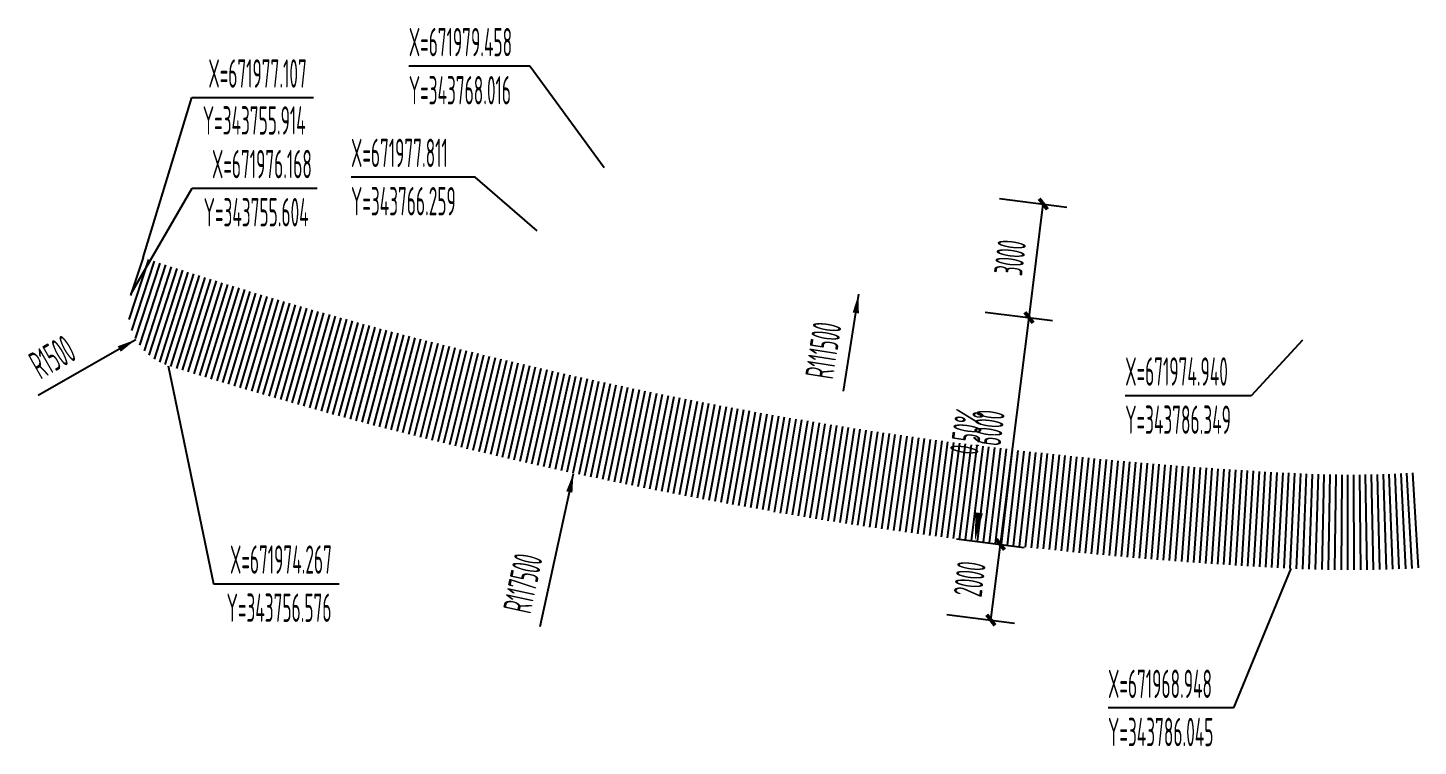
# Model space of a CAD drawing. Extents: x 343752890 to 343964796, y 671960777 to 672058019.
# Drawn here: x 343752890 to 343789390, y 671964285 to 671983136 of the extents above; entities that cross this region are included whole.
import ezdxf

# ---------------------------------------------------------------- set-up
doc = ezdxf.new("R2010")
doc.units = 0
doc.header["$LTSCALE"] = 1000
doc.header["$MEASUREMENT"] = 0
for name, color, linetype in [('00-定位', 3, 'Continuous'), ('00-标高', 2, 'Continuous'), ('00-铺装填充', 251, 'Continuous'), ('PUB_TEXT', 7, 'Continuous')]:
    doc.layers.add(name, color=color, linetype=linetype)
doc.styles.add('_TCH_DIM', font='isocp.shx', dxfattribs={"width": 0.7, "bigfont": '0.shx'})
doc.styles.add('_TCH_DIM_T3', font='isocp.shx', dxfattribs={"width": 0.494118, "bigfont": '0.shx'})
doc.dimstyles.new('_TCH_ARCH&&250', dxfattribs={"dimtxt": 743.75, "dimasz": 250, "dimexe": 625, "dimexo": 750, "dimgap": 315.625, "dimtad": 1, "dimdec": 0, "dimzin": 0, "dimdsep": 46, "dimtxsty": '_TCH_DIM_T3', "dimblk": 'ARCHTICK', "dimcen": 0.09, "dimclrt": 2, "dimazin": 2, "dimtfac": 1, "dimtdec": 0, "dimtix": 1, "dimtmove": 2, "dimatfit": 3, "dimfxl": 150, "dimtolj": 1, "dimtzin": 0, "dimarcsym": 0})

# ---------------------------------------------------------------- blocks, each defined once
blk = doc.blocks.new('_ArchTick')
at = {"color": 0, "linetype": 'ByBlock', "const_width": 0.4}
blk.add_lwpolyline([(-0.5, -0.5), (0.5, 0.5)], dxfattribs=at)
blk = doc.blocks.new('*D56')
at = {"layer": '00-定位', "color": 0, "lineweight": -2, "transparency": 16777216}
for p, q in [((343777268, 671969725), (343779042, 671969501)), ((343778172, 671967595), (343778422, 671969579)), ((343777018, 671967741), (343778792, 671967517))]:
    blk.add_line(p, q, dxfattribs=at)
at = {"layer": 'Defpoints', "color": 0, "transparency": 16777216}
for p in [(343776524, 671969819), (343778422, 671969579), (343776274, 671967835)]:
    blk.add_point(p, dxfattribs=at)
at = {"layer": '00-定位', "color": 0, "lineweight": -2, "transparency": 16777216, "xscale": 250, "yscale": 250, "zscale": 250}
for p, rotation in [((343778422, 671969579), 82.81326574950955), ((343778172, 671967595), 262.8132657495096)]:
    blk.add_blockref('_ArchTick', p, dxfattribs=dict(at, rotation=rotation))
at = {"layer": '00-定位', "color": 2, "transparency": 16777216, "insert": (343777615, 671968673), "char_height": 743.8, "attachment_point": 5, "rotation": 82.8133, "style": '_TCH_DIM_T3'}
blk.add_mtext('\\A1;2000', dxfattribs=at)
blk = doc.blocks.new('*D57')
at = {"layer": '00-定位', "color": 0, "lineweight": -2, "transparency": 16777216}
for p, q in [((343778019, 671975678), (343779793, 671975454)), ((343778422, 671969579), (343779173, 671975532)), ((343777268, 671969725), (343779042, 671969501))]:
    blk.add_line(p, q, dxfattribs=at)
at = {"layer": 'Defpoints', "color": 0, "transparency": 16777216}
for p in [(343777275, 671975772), (343779173, 671975532), (343776524, 671969819)]:
    blk.add_point(p, dxfattribs=at)
at = {"layer": '00-定位', "color": 0, "lineweight": -2, "transparency": 16777216, "xscale": 250, "yscale": 250, "zscale": 250}
for p, rotation in [((343779173, 671975532), 82.81326575063899), ((343778422, 671969579), 262.813265750639)]:
    blk.add_blockref('_ArchTick', p, dxfattribs=dict(at, rotation=rotation))
at = {"layer": '00-定位', "color": 2, "transparency": 16777216, "insert": (343778115, 671972642), "char_height": 743.8, "attachment_point": 5, "rotation": 82.8133, "style": '_TCH_DIM_T3'}
blk.add_mtext('\\A1;6000', dxfattribs=at)
blk = doc.blocks.new('*D58')
at = {"layer": '00-定位', "color": 0, "lineweight": -2, "transparency": 16777216}
for p, q in [((343778394, 671978657), (343780168, 671978433)), ((343779173, 671975532), (343779548, 671978512)), ((343778019, 671975678), (343779793, 671975454))]:
    blk.add_line(p, q, dxfattribs=at)
at = {"layer": 'Defpoints', "color": 0, "transparency": 16777216}
for p in [(343777650, 671978751), (343779548, 671978512), (343777275, 671975772)]:
    blk.add_point(p, dxfattribs=at)
at = {"layer": '00-定位', "color": 0, "lineweight": -2, "transparency": 16777216, "xscale": 250, "yscale": 250, "zscale": 250}
for p, rotation in [((343779548, 671978512), 82.81326575018966), ((343779173, 671975532), 262.8132657501897)]:
    blk.add_blockref('_ArchTick', p, dxfattribs=dict(at, rotation=rotation))
at = {"layer": '00-定位', "color": 2, "transparency": 16777216, "insert": (343778678, 671977108), "char_height": 743.8, "attachment_point": 5, "rotation": 82.8133, "style": '_TCH_DIM_T3'}
blk.add_mtext('\\A1;3000', dxfattribs=at)

msp = doc.modelspace()

# ---------------------------------------------------------------- linework, layer by layer
at = {"layer": '00-定位', "color": 3}
for p, q in [((343766065.4, 671982128.2), (343762892.2, 671982128.2)), ((343768016.1, 671979458), (343766065.4, 671982128.2)), ((343755914.2, 671977106.7), (343757193.5, 671981303.9)), ((343757193.5, 671981303.9), (343760388.4, 671981303.9)), ((343764637.8, 671979220.5), (343761374.8, 671979220.5)), ((343766259, 671977811.2), (343764637.8, 671979220.5)), ((343755604, 671976168.4), (343757207.8, 671978927)), ((343757207.8, 671978927), (343760482.2, 671978927)), ((343786349.5, 671974940.1), (343785001.8, 671973483)), ((343756575.8, 671974267.4), (343757766, 671968548.9)), ((343785001.8, 671973483), (343781698.4, 671973483)), ((343786044.7, 671968947.8), (343784539.7, 671965287.6)), ((343757766, 671968548.9), (343761066.4, 671968548.9)), ((343784539.7, 671965287.6), (343781248.6, 671965287.6))]:
    msp.add_line(p, q, dxfattribs=at)
for points in [[(343774624.4, 671975654.2, 165, 0, 0), (343774702.1, 671976148.2, 0, 0, 0)], [(343755290.2, 671974707.8, 165, 0, 0), (343755724.7, 671974955.3, 0, 0, 0)], [(343767106, 671970954.8, 165, 0, 0), (343767211.5, 671971443.5, 0, 0, 0)]]:
    msp.add_lwpolyline(points, format="xyseb", dxfattribs=at)
for points in [[(343774301.2, 671973597.4), (343774624.4, 671975654.2), (343774702.1, 671976148.2)], [(343753164.5, 671973497.2), (343755290.2, 671974707.8), (343755724.7, 671974955.3)], [(343766343.7, 671967424.9), (343767106, 671970954.8), (343767211.5, 671971443.5)]]:
    msp.add_lwpolyline(points, dxfattribs=at)
at = {"layer": '00-标高'}
msp.add_lwpolyline([(343778578.3, 671975226.1, 0, 0, 0), (343777752.7, 671969664.7, 0, 200, 0), (343777862.8, 671970406.6, 0, 0, 0)], format="xyseb", dxfattribs=at)
at = {"layer": '00-铺装填充'}
for points in [[(343756062, 671977060.1), (343755544, 671975480.6)], [(343755914.8, 671977108.7), (343755587.3, 671976114.7)], [(343756209.3, 671977011.8), (343755615.5, 671975193.2)], [(343756356.6, 671976963.6), (343755711.6, 671974978.9)], [(343756504, 671976915.6), (343755821.6, 671974806.4)], [(343756651.5, 671976867.9), (343755941.6, 671974663.5)], [(343756799, 671976820.3), (343756069.3, 671974544)], [(343756946.6, 671976773), (343756203.7, 671974444.5)], [(343757094.2, 671976725.8), (343756343.8, 671974362.8)], [(343757242, 671976678.8), (343756489.3, 671974297.7)], [(343757389.7, 671976632.1), (343756639.5, 671974247.3)], [(343757537.6, 671976585.5), (343756790.5, 671974199.7)], [(343757685.5, 671976539.1), (343756941.6, 671974152.3)], [(343757833.4, 671976493), (343757092.8, 671974105.2)], [(343757981.5, 671976447), (343757244.1, 671974058.2)], [(343758129.6, 671976401.2), (343757395.4, 671974011.5)], [(343758277.7, 671976355.6), (343757546.7, 671973964.9)], [(343758425.9, 671976310.3), (343757698.2, 671973918.5)], [(343758574.2, 671976265.1), (343757849.7, 671973872.4)], [(343758722.5, 671976220.1), (343758001.2, 671973826.4)], [(343758870.9, 671976175.4), (343758152.8, 671973780.7)], [(343759019.4, 671976130.8), (343758304.5, 671973735.2)], [(343759167.9, 671976086.4), (343758456.3, 671973689.8)], [(343759316.5, 671976042.3), (343758608.1, 671973644.7)], [(343759465.1, 671975998.3), (343758759.9, 671973599.8)], [(343759613.8, 671975954.5), (343758911.9, 671973555.1)], [(343759762.5, 671975910.9), (343759063.8, 671973510.6)], [(343759911.3, 671975867.6), (343759215.9, 671973466.3)], [(343760060.2, 671975824.4), (343759368, 671973422.2)], [(343760209.1, 671975781.4), (343759520.2, 671973378.3)], [(343760358.1, 671975738.7), (343759672.4, 671973334.6)], [(343760507.2, 671975696.1), (343759824.7, 671973291.1)], [(343760656.3, 671975653.7), (343759977, 671973247.8)], [(343760805.4, 671975611.6), (343760129.4, 671973204.7)], [(343760954.6, 671975569.6), (343760281.9, 671973161.8)], [(343761103.9, 671975527.9), (343760434.4, 671973119.2)], [(343761253.2, 671975486.3), (343760586.9, 671973076.7)], [(343761402.6, 671975444.9), (343760739.6, 671973034.5)], [(343761552, 671975403.8), (343760892.3, 671972992.4)], [(343761701.5, 671975362.8), (343761045, 671972950.6)], [(343761851.1, 671975322.1), (343761197.8, 671972908.9)], [(343762000.7, 671975281.5), (343761350.7, 671972867.5)], [(343762150.3, 671975241.2), (343761503.6, 671972826.3)], [(343762300, 671975201), (343761656.5, 671972785.3)], [(343762449.8, 671975161.1), (343761809.5, 671972744.4)], [(343762599.6, 671975121.3), (343761962.6, 671972703.8)], [(343762749.5, 671975081.8), (343762115.8, 671972663.4)], [(343762899.4, 671975042.4), (343762268.9, 671972623.2)], [(343763049.4, 671975003.3), (343762422.2, 671972583.3)], [(343763199.4, 671974964.4), (343762575.5, 671972543.5)], [(343763349.5, 671974925.6), (343762728.8, 671972503.9)], [(343763499.6, 671974887.1), (343762882.2, 671972464.5)], [(343763649.8, 671974848.8), (343763035.7, 671972425.4)], [(343763800.1, 671974810.6), (343763189.2, 671972386.4)], [(343763950.3, 671974772.7), (343763342.7, 671972347.7)], [(343764100.7, 671974735), (343763496.3, 671972309.1)], [(343764251.1, 671974697.5), (343763650, 671972270.8)], [(343764401.5, 671974660.2), (343763803.7, 671972232.7)], [(343764552, 671974623), (343763957.5, 671972194.8)], [(343764702.5, 671974586.1), (343764111.3, 671972157.1)], [(343764853.1, 671974549.4), (343764265.1, 671972119.5)], [(343765003.8, 671974512.9), (343764419.1, 671972082.3)], [(343765154.5, 671974476.6), (343764573, 671972045.2)], [(343765305.2, 671974440.5), (343764727, 671972008.3)], [(343765456, 671974404.6), (343764881.1, 671971971.6)], [(343765606.8, 671974368.9), (343765035.2, 671971935.1)], [(343765757.7, 671974333.4), (343765189.4, 671971898.9)], [(343765908.6, 671974298.1), (343765343.6, 671971862.8)], [(343766059.6, 671974263.1), (343765497.9, 671971827)], [(343766210.6, 671974228.2), (343765652.2, 671971791.4)], [(343766361.7, 671974193.5), (343765806.5, 671971755.9)], [(343766512.8, 671974159), (343765960.9, 671971720.7)], [(343766664, 671974124.8), (343766115.4, 671971685.7)], [(343766815.2, 671974090.7), (343766269.9, 671971650.9)], [(343766966.5, 671974056.8), (343766424.4, 671971616.3)], [(343767117.8, 671974023.2), (343766579, 671971581.9)], [(343767269.1, 671973989.7), (343766733.7, 671971547.7)], [(343767420.5, 671973956.5), (343766888.3, 671971513.8)], [(343767571.9, 671973923.4), (343767043.1, 671971480)], [(343767723.4, 671973890.6), (343767197.8, 671971446.5)], [(343767874.9, 671973858), (343767352.7, 671971413.1)], [(343768026.5, 671973825.5), (343767507.5, 671971380)], [(343768178.1, 671973793.3), (343767662.4, 671971347.1)], [(343768329.8, 671973761.3), (343767817.4, 671971314.3)], [(343768481.5, 671973729.5), (343767972.4, 671971281.8)], [(343768633.2, 671973697.8), (343768127.4, 671971249.5)], [(343768785, 671973666.4), (343768282.5, 671971217.5)], [(343768936.8, 671973635.2), (343768437.6, 671971185.6)], [(343769088.7, 671973604.2), (343768592.8, 671971153.9)], [(343769240.6, 671973573.4), (343768748, 671971122.4)], [(343769392.6, 671973542.8), (343768903.3, 671971091.2)], [(343769544.6, 671973512.5), (343769058.6, 671971060.1)], [(343769696.6, 671973482.3), (343769213.9, 671971029.3)], [(343769848.7, 671973452.3), (343769369.3, 671970998.7)], [(343770000.8, 671973422.5), (343769524.7, 671970968.3)], [(343770152.9, 671973393), (343769680.2, 671970938.1)], [(343770305.1, 671973363.6), (343769835.7, 671970908.1)], [(343770457.4, 671973334.4), (343769991.2, 671970878.3)], [(343770609.6, 671973305.5), (343770146.8, 671970848.7)], [(343770761.9, 671973276.7), (343770302.4, 671970819.3)], [(343770914.3, 671973248.2), (343770458.1, 671970790.2)], [(343771066.7, 671973219.9), (343770613.8, 671970761.2)], [(343771219.1, 671973191.7), (343770769.5, 671970732.5)], [(343771371.6, 671973163.8), (343770925.3, 671970704)], [(343771524.1, 671973136.1), (343771081.1, 671970675.6)], [(343771676.6, 671973108.6), (343771237, 671970647.5)], [(343771829.2, 671973081.3), (343771392.9, 671970619.6)], [(343771981.8, 671973054.2), (343771548.8, 671970592)], [(343772134.4, 671973027.3), (343771704.8, 671970564.5)], [(343772287.1, 671973000.6), (343771860.8, 671970537.2)], [(343772439.8, 671972974.1), (343772016.8, 671970510.1)], [(343772592.6, 671972947.8), (343772172.9, 671970483.3)], [(343772745.4, 671972921.7), (343772329, 671970456.7)], [(343772898.2, 671972895.9), (343772485.2, 671970430.2)], [(343773051.1, 671972870.2), (343772641.3, 671970404)], [(343773204, 671972844.8), (343772797.6, 671970378)], [(343773356.9, 671972819.5), (343772953.8, 671970352.2)], [(343773509.9, 671972794.5), (343773110.1, 671970326.6)], [(343773662.9, 671972769.6), (343773266.4, 671970301.3)], [(343773815.9, 671972745), (343773422.8, 671970276.1)], [(343773969, 671972720.6), (343773579.2, 671970251.2)], [(343774122.1, 671972696.4), (343773735.6, 671970226.4)], [(343774275.2, 671972672.4), (343773892.1, 671970201.9)], [(343774428.3, 671972648.6), (343774048.6, 671970177.6)], [(343774581.5, 671972625), (343774205.1, 671970153.5)], [(343774734.8, 671972601.6), (343774361.6, 671970129.6)], [(343774888, 671972578.4), (343774518.2, 671970105.9)], [(343775041.3, 671972555.4), (343774674.8, 671970082.4)], [(343775194.6, 671972532.6), (343774831.5, 671970059.1)], [(343775348, 671972510.1), (343774988.2, 671970036.1)], [(343775501.4, 671972487.7), (343775144.9, 671970013.2)], [(343775654.8, 671972465.5), (343775301.6, 671969990.6)], [(343775808.2, 671972443.6), (343775458.4, 671969968.2)], [(343775961.7, 671972421.9), (343775615.2, 671969946)], [(343776115.2, 671972400.3), (343775772.1, 671969924)], [(343776268.7, 671972379), (343775928.9, 671969902.2)], [(343776422.2, 671972357.9), (343776085.8, 671969880.6)], [(343776575.8, 671972337), (343776242.7, 671969859.3)], [(343776729.4, 671972316.3), (343776399.7, 671969838.1)], [(343776883.1, 671972295.8), (343776556.7, 671969817.2)], [(343777036.7, 671972275.5), (343776713.7, 671969796.5)], [(343777190.4, 671972255.4), (343776870.7, 671969775.9)], [(343777344.2, 671972235.5), (343777027.8, 671969755.6)], [(343777497.9, 671972215.9), (343777184.9, 671969735.5)], [(343777651.7, 671972196.4), (343777342, 671969715.7)], [(343777805.5, 671972177.2), (343777499.1, 671969696)], [(343777959.3, 671972158.1), (343777656.3, 671969676.5)], [(343778113.2, 671972139.3), (343777813.5, 671969657.3)], [(343778267, 671972120.6), (343777970.7, 671969638.3)], [(343778420.9, 671972102.2), (343778128, 671969619.4)], [(343778574.9, 671972084), (343778285.2, 671969600.8)], [(343778728.8, 671972066), (343778442.5, 671969582.4)], [(343778882.8, 671972048.2), (343778599.8, 671969564.2)], [(343779036.8, 671972030.6), (343778757.2, 671969546.3)], [(343779190.8, 671972013.2), (343778914.6, 671969528.5)], [(343779344.8, 671971996), (343779072, 671969511)], [(343779498.9, 671971979.1), (343779229.4, 671969493.6)], [(343779653, 671971962.3), (343779386.8, 671969476.5)], [(343779807.1, 671971945.7), (343779544.3, 671969459.6)], [(343779961.3, 671971929.4), (343779701.8, 671969442.9)], [(343780115.4, 671971913.2), (343779859.3, 671969426.4)], [(343780269.6, 671971897.3), (343780016.8, 671969410.1)], [(343780423.8, 671971881.6), (343780174.4, 671969394.1)], [(343780578, 671971866.1), (343780331.9, 671969378.2)], [(343780732.3, 671971850.8), (343780489.5, 671969362.6)], [(343780886.5, 671971835.7), (343780647.1, 671969347.1)], [(343781040.8, 671971820.8), (343780804.8, 671969331.9)], [(343781195.1, 671971806.1), (343780962.4, 671969316.9)], [(343781349.4, 671971791.6), (343781120.1, 671969302.1)], [(343781503.8, 671971777.3), (343781277.8, 671969287.6)], [(343781658.1, 671971763.3), (343781435.5, 671969273.2)], [(343781812.5, 671971749.4), (343781593.3, 671969259.1)], [(343781966.9, 671971735.8), (343781751, 671969245.1)], [(343782121.3, 671971722.3), (343781908.8, 671969231.4)], [(343782275.8, 671971709.1), (343782066.6, 671969217.9)], [(343782430.2, 671971696.1), (343782224.4, 671969204.6)], [(343782584.7, 671971683.3), (343782382.2, 671969191.5)], [(343782739.2, 671971670.7), (343782540.1, 671969178.6)], [(343782893.7, 671971658.3), (343782697.9, 671969166)], [(343783048.2, 671971646.1), (343782855.8, 671969153.5)], [(343783202.7, 671971634.1), (343783013.7, 671969141.3)], [(343783357.3, 671971622.3), (343783171.6, 671969129.2)], [(343783511.8, 671971610.8), (343783329.5, 671969117.4)], [(343783666.4, 671971599.4), (343783487.5, 671969105.8)], [(343783821, 671971588.3), (343783645.5, 671969094.5)], [(343783975.6, 671971577.3), (343783803.4, 671969083.3)], [(343784130.3, 671971566.6), (343783961.4, 671969072.3)], [(343784284.9, 671971556.1), (343784119.4, 671969061.6)], [(343784439.6, 671971545.8), (343784277.4, 671969051)], [(343784594.2, 671971535.7), (343784435.5, 671969040.7)], [(343784748.9, 671971525.8), (343784593.5, 671969030.6)], [(343784903.6, 671971516.1), (343784751.6, 671969020.7)], [(343785058.3, 671971506.6), (343784909.7, 671969011)], [(343785213.1, 671971497.3), (343785067.7, 671969001.6)], [(343785367.8, 671971488.3), (343785225.8, 671968992.3)], [(343785522.5, 671971479.4), (343785384, 671968983.3)], [(343785677.3, 671971470.8), (343785542.1, 671968974.4)], [(343785832.1, 671971462.4), (343785700.2, 671968965.8)], [(343785986.8, 671971454.1), (343785858.4, 671968957.4)], [(343786141.6, 671971446.1), (343786016.5, 671968949.2)], [(343786296.5, 671971438.5), (343786183.1, 671968941.1)], [(343786451.3, 671971431.8), (343786351.8, 671968933.7)], [(343786606.2, 671971425.9), (343786520.5, 671968927.3)], [(343786761.1, 671971420.8), (343786689.3, 671968921.8)], [(343786916.1, 671971416.6), (343786858, 671968917.3)], [(343787071, 671971413.3), (343787026.8, 671968913.7)], [(343788156, 671971414.1), (343788208.6, 671968914.6)], [(343788310.9, 671971417.6), (343788377.4, 671968918.5)], [(343788465.8, 671971422), (343788546.2, 671968923.3)], [(343788620.8, 671971427.3), (343788715, 671968929)], [(343788775.6, 671971433.4), (343788883.7, 671968935.7)], [(343788930.5, 671971440.3), (343789052.3, 671968943.3)], [(343789085.3, 671971448.2), (343789221, 671968951.8)], [(343789240, 671971456.9), (343789389.5, 671968961.3)], [(343787226, 671971410.8), (343787195.7, 671968911)], [(343787381, 671971409.2), (343787364.5, 671968909.3)], [(343787536, 671971408.5), (343787533.3, 671968908.5)], [(343787691, 671971408.6), (343787702.2, 671968908.6)], [(343787846, 671971409.6), (343787871, 671968909.7)], [(343788001, 671971411.4), (343788039.8, 671968911.7)]]:
    msp.add_lwpolyline(points, dxfattribs=at)

# ---------------------------------------------------------------- texts
at = {"layer": '00-定位', "color": 2, "style": '_TCH_DIM', "width": 0.494118}
for s, rotation, p in [('R111500', 81.06822, (343774028.2, 671973893.3)), ('R1500', 29.66124, (343753225.5, 671973895.2)), ('R117500', 77.81438, (343766088, 671967735.9))]:
    msp.add_text(s, height=743.75, rotation=rotation, dxfattribs=at).set_placement(p)
at = {"layer": 'PUB_TEXT', "color": 2, "style": '_TCH_DIM', "width": 0.494118}
for s, p in [('X=671979.458', (343762892.2, 671982389.7)), ('X=671977.107', (343757630.9, 671981565.4)), ('Y=343768.016', (343762892.2, 671981125.8)), ('Y=343755.914', (343757483.9, 671980334.5)), ('X=671977.811', (343761374.8, 671979481.9)), ('X=671976.168', (343757724.7, 671979188.4)), ('Y=343766.259', (343761374.8, 671978214.1)), ('Y=343755.604', (343757505.5, 671977924.5)), ('X=671974.940', (343781698.4, 671973744.5)), ('Y=343786.349', (343781698.4, 671972480.6)), ('X=671974.267', (343758198.7, 671968810.3)), ('Y=343756.576', (343758108.2, 671967546.5)), ('X=671968.948', (343781248.6, 671965549.1)), ('Y=343786.045', (343781248.6, 671964285.2))]:
    msp.add_text(s, height=743.75, dxfattribs=at).set_placement(p)
msp.add_text('0.50%%%', height=743.75, rotation=81.55536, dxfattribs=at).set_placement((343777825.8, 671971901.3))

# ---------------------------------------------------------------- dimensions: what is measured, and where the dimension line sits
at = {"layer": '00-定位', "color": 3}
dim = msp.add_aligned_dim(p1=(343777274.6, 671975771.7), p2=(343777650.3, 671978751), distance=-1913.1, text='3000', dimstyle='_TCH_ARCH&&250', dxfattribs=at)
dim.commit()
dim.dimension.update_dxf_attribs({"geometry": '*D58', "text_midpoint": (343778678.4, 671977108)})
for p1, p2, picture, middle in [((343776524, 671969818.8), (343777274.6, 671975771.7), '*D57', (343778115.2, 671972641.9)), ((343776273.8, 671967834.5), (343776524, 671969818.8), '*D56', (343777614.8, 671968673.3))]:
    dim = msp.add_aligned_dim(p1=p1, p2=p2, distance=-1913.1, dimstyle='_TCH_ARCH&&250', dxfattribs=at)
    dim.commit()
    dim.dimension.update_dxf_attribs({"geometry": picture, "text_midpoint": middle})

doc.saveas('drawing.dxf')
